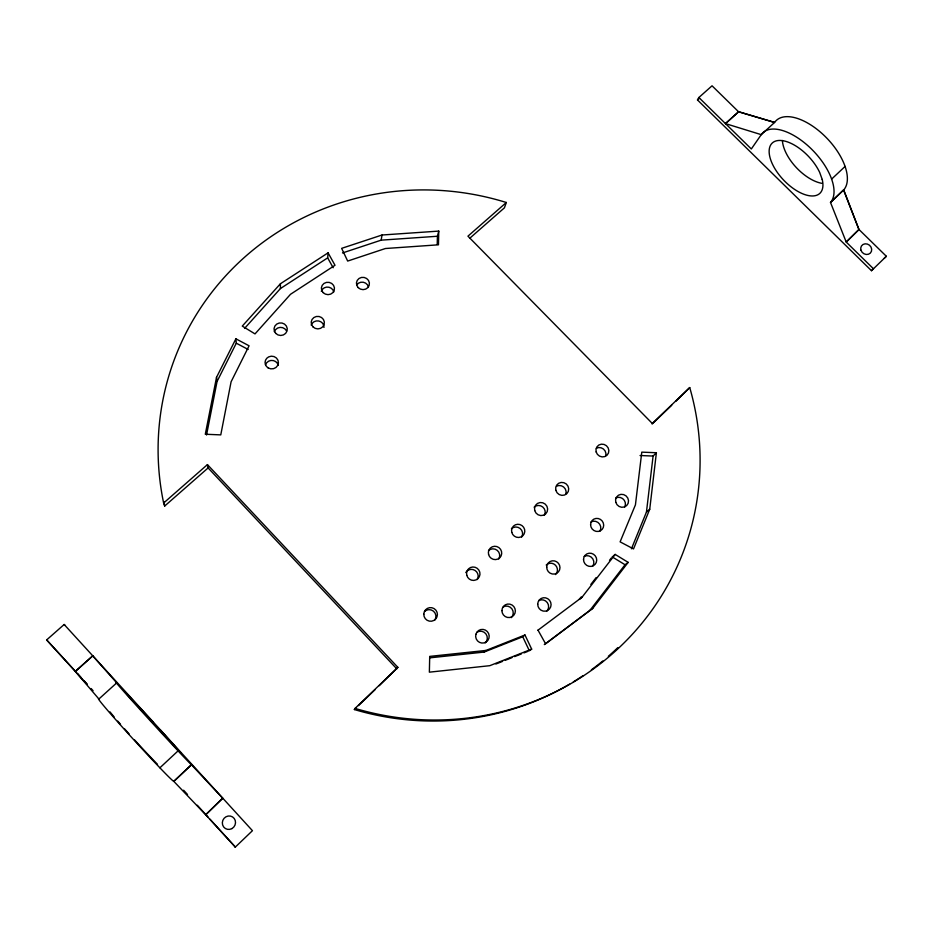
<?xml version="1.0" encoding="UTF-8"?>
<svg xmlns="http://www.w3.org/2000/svg" width="933" height="933" viewBox="0 0 933 933"><rect width="100%" height="100%" fill="white"/><g stroke="black" fill="none" stroke-linecap="round" stroke-linejoin="round"><path stroke-width="1.4" d="M438.755 231.104L438.463 244.808L385.411 248.516L347.671 261.065L341.641 248.353L382.029 235.011L438.755 231.104L437.402 236.259L437.227 244.423M333.163 267.736L327.67 257.87L328.089 252.843L280.413 283.76L242.277 326.107L255.012 333.909L290.525 294.28L335.005 265.275L328.089 252.843M631.431 548.814L646.452 512.065L653.088 456.05L656.389 452.738L641.787 452.143L635.431 504.87L620.107 541.851L633.519 548.931L649.73 509.231L656.389 452.738M342.493 252.96L381.154 240.154L382.029 235.011M206.531 435.011L217.086 381.41L236.282 343.192L235.886 338.819L249.076 345.793L231.092 381.795L220.771 434.883L205.295 434.242L216.514 377.364L235.886 338.819M569.596 684.146A269.614 261.788 21.2 0 1 354.365 709.546L355.065 708.415A272.039 263.981 21.2 0 0 620.795 646.079A272.039 263.981 21.2 0 0 689.732 387.557L652.284 423.454L467.946 236.166L506.339 202.496L504.403 207.849L469.591 238.405M697.487 99.959L698.875 97.51L712.042 85.801L738.586 111.785L774.588 122.445A48.423 24.538 46.5 0 1 824.865 136.171A48.423 24.538 46.5 0 1 843.712 189.935L858.908 229.425L886.35 256.283L871.48 270.698L697.487 99.959L699.505 98.152M379.206 685.732L397.878 667.363L207.429 464.611L163.637 503.027L164.709 506.024L208.106 467.934L207.429 464.611M544.301 644.61L589.924 610.38L625.052 564.757L628.166 562.366L615.174 554.412L613.179 556.056M537.991 630.125L545.583 643.77L592.747 608.374L628.166 562.366M581.084 597.038L579.3 599.336L582.029 597.237L615.174 554.412M590.857 584.42L596.187 577.539M609.517 560.325L611.29 558.027M843.607 190.04L830.498 202.438L846.219 242.055L873.486 268.797L871.48 270.698M244.551 328.428L280.413 288.565L327.67 257.87M689.732 387.557L675.854 401.283M858.908 229.425L846.219 242.055L858.978 229.611L843.549 189.889L830.498 202.438A48.574 24.095 46.5 0 0 811.244 148.825A48.574 24.095 46.5 0 0 761.246 134.655L725.477 123.611L738.633 111.727L774.588 122.445L761.246 134.655L751.333 148.977L698.875 97.51M222.649 798.147L205.703 814.766L235.396 847.129L209.995 819.209M235.209 847.199L252.446 830.685L64.155 624.492L46.65 639.921L86.862 684.122M355.065 708.415L397.878 667.363M354.365 709.546L356.429 707.564M358.505 705.57L375.066 689.697M652.12 424.037L671.725 405.237M884.309 258.219L886.35 256.283M831.618 179.101L845.088 166.436M159.916 767.789L178.051 750.89M98.898 699.004L116.718 682.874L92.752 655.817L75.316 671.433L98.898 699.004A55.968 1.563 47.6 0 0 131.366 737.128A55.968 1.563 47.6 0 0 173.818 781.376L205.703 814.766L222.789 798.298L191.382 764.698L173.818 781.376L191.487 764.815A55.758 0.746 47.5 0 1 149.746 720.218A55.758 0.746 47.5 0 1 116.718 682.874M725.477 123.611L738.586 111.785M75.316 671.433L92.775 655.841M429.751 657.847L484.087 652.074L485.976 650.441L524.964 635L531.67 649.123L529.373 650.779L522.737 636.773L524.964 635M646.452 512.065L649.73 509.231M537.933 630.23L582.029 597.237M589.924 610.38L592.747 608.374M484.087 652.074L522.737 636.773M531.67 649.123L489.79 665.684L429.367 672.168L429.705 656.4L485.976 650.441M495.901 664.004L502.595 661.369M505.278 660.307L511.96 657.66M514.643 656.599L521.337 653.951M524.019 652.89L528.031 651.304M381.154 240.154L437.402 236.259M640.05 455.514L653.088 456.05M236.282 343.192L248.166 349.467M612.176 556.873L625.052 564.757M46.65 639.921L75.631 671.515M64.155 624.492L64.96 625.25M208.106 467.934L396.793 668.856M153.478 722.387L127.121 694.374L180.78 752.978L160.278 729.839M77.567 673.649L81.439 677.906M84.343 681.102L87.259 684.297M91.131 688.554L93.067 690.677M183.614 790.216L187.521 794.508M197.295 805.249L208.036 817.063M216.514 377.364L217.086 381.41M280.413 283.76L280.413 288.565M311.214 325.174A6.543 6.216 6.5 0 1 323.996 327.401M356.733 284.903A6.461 6.099 11 0 1 368.488 286.979M321.314 291.294A6.496 6.134 8 0 1 333.839 291.924M274.384 331.693A6.578 6.251 2.9 0 1 286.489 330.772M265.52 364.768A6.624 6.321 0.8 0 1 278.291 365.363M556.441 486.233A6.589 6.344 40.1 0 1 565.934 493.837M617.856 647.595A269.614 261.788 21.2 0 1 608.339 656.284M602.835 660.937A269.614 261.788 21.2 0 1 591.382 669.812M583.067 675.655A269.614 261.788 21.2 0 1 573.317 681.918M164.709 506.024A269.614 261.788 21.2 0 1 163.87 501.802M596.327 448.248A6.531 6.228 39 0 1 605.762 455.759M615.733 498.024A6.589 6.286 44.6 0 1 624.609 507.144M591.044 521.92A6.624 6.368 46.1 0 1 599.954 531.11M584.198 556.348A6.683 6.438 50 0 1 592.921 565.853M546.202 565.001A6.694 6.496 49.9 0 1 555.497 565.235A6.694 6.496 49.9 0 1 555.567 574.576M538.714 600.595A6.753 6.566 55.8 0 1 546.668 611.372M534.143 507.144A6.624 6.403 40.9 0 1 544.371 515.354M511.424 528.766A6.648 6.473 42.1 0 1 521.699 537.035M488.484 550.61A6.683 6.543 43.8 0 1 498.793 558.937M465.8 572.512A6.718 6.601 46.5 0 1 474.932 570.378A6.718 6.601 46.5 0 1 477.241 579.545M503.295 606.858A6.764 6.624 57.1 0 1 511.237 617.669M477.299 632.014A6.811 6.694 64.1 0 1 485.253 642.93M424.562 611.465A6.788 6.729 59.7 0 1 434.988 619.944M163.637 503.027A272.039 263.981 21.2 0 1 506.339 202.496M821.833 183.323A34.521 17.494 46.5 0 1 782.402 140.498M157.514 764.337A39.909 1.12 47.6 0 1 155.648 762.424L150.038 756.581A39.909 1.12 47.6 0 1 134.504 739.846M129.151 733.968A39.909 1.12 47.6 0 1 124.334 728.591M120.52 724.288A39.909 1.12 47.6 0 1 117.733 721.104M114.153 716.941A39.909 1.12 47.6 0 1 110.047 711.902M822.218 179.463L819.664 172.383A34.638 17.179 46.5 0 0 774.425 141.548A34.638 17.179 46.5 0 0 790.624 186.495A34.638 17.179 46.5 0 0 822.218 179.463M312.952 326.83A6.601 6.263 6.6 0 0 324.089 324.544A6.601 6.263 6.6 0 0 316.322 316.497A6.601 6.263 6.6 0 0 312.952 326.83M358.179 287.597A6.519 6.158 11.1 0 0 369.153 285.393A6.519 6.158 11.1 0 0 361.433 277.451A6.519 6.158 11.1 0 0 358.179 287.597M323.133 292.6A6.554 6.181 8.1 0 0 334.189 290.373A6.554 6.181 8.1 0 0 326.457 282.396A6.554 6.181 8.1 0 0 323.133 292.6M546.703 567.276A6.753 6.543 49.7 0 0 556.709 573.282A6.753 6.543 49.7 0 0 556.616 561.736A6.753 6.543 49.7 0 0 546.703 567.276M511.762 532.37A6.718 6.531 41.9 0 0 522.83 535.717A6.718 6.531 41.9 0 0 519.926 524.556A6.718 6.531 41.9 0 0 511.762 532.37M534.702 510.514A6.683 6.461 40.7 0 0 545.712 513.838A6.683 6.461 40.7 0 0 542.784 502.782A6.683 6.461 40.7 0 0 534.702 510.514M596.164 451.934A6.589 6.274 38.9 0 0 607.01 455.234A6.589 6.274 38.9 0 0 604.036 444.423A6.589 6.274 38.9 0 0 596.164 451.934M475.9 634.277A6.881 6.753 63.5 0 0 484.099 642.895A6.881 6.753 63.5 0 0 487.271 631.513A6.881 6.753 63.5 0 0 475.9 634.277M488.577 554.459A6.753 6.589 43.5 0 0 499.715 557.817A6.753 6.589 43.5 0 0 496.834 546.563A6.753 6.589 43.5 0 0 488.577 554.459M615.768 502.257A6.648 6.344 44.4 0 0 626.684 505.558A6.648 6.344 44.4 0 0 623.652 494.595A6.648 6.344 44.4 0 0 615.768 502.257M466.757 575.253A6.776 6.659 46 0 0 477.953 578.612A6.776 6.659 46 0 0 475.095 567.276A6.776 6.659 46 0 0 466.757 575.253M555.858 490.35A6.648 6.391 39.9 0 0 566.809 493.662A6.648 6.391 39.9 0 0 563.87 482.688A6.648 6.391 39.9 0 0 555.858 490.35M590.589 524.719A6.694 6.414 45.9 0 0 600.455 530.737A6.694 6.414 45.9 0 0 600.385 519.389A6.694 6.414 45.9 0 0 590.589 524.719M501.919 610.59A6.834 6.683 56.6 0 0 511.96 616.76A6.834 6.683 56.6 0 0 512.054 605.016A6.834 6.683 56.6 0 0 501.919 610.59M583.522 559.415A6.741 6.484 49.8 0 0 593.295 565.748A6.741 6.484 49.8 0 0 593.54 554.272A6.741 6.484 49.8 0 0 583.522 559.415M537.711 604.257A6.811 6.624 55.5 0 0 547.729 610.404A6.811 6.624 55.5 0 0 547.753 598.706A6.811 6.624 55.5 0 0 537.711 604.257M275.76 333.408A6.636 6.298 3.1 0 0 286.979 331.11A6.636 6.298 3.1 0 0 279.224 323.028A6.636 6.298 3.1 0 0 275.76 333.408M268.144 367.905A6.683 6.368 1 0 0 278.419 362.844A6.683 6.368 1 0 0 268.669 356.884A6.683 6.368 1 0 0 268.144 367.905M423.792 614.229A6.846 6.788 58.5 0 0 433.868 620.445A6.846 6.788 58.5 0 0 434.113 608.608A6.846 6.788 58.5 0 0 423.792 614.229M860.972 250.242A5.715 5.12 38 0 0 870.291 253.135A5.715 5.12 38 0 0 867.352 244.061A5.715 5.12 38 0 0 860.972 250.242M231.92 828.597A6.823 6.531 -60.1 0 0 232.527 816.911A6.823 6.531 -60.1 0 0 222.334 822.603A6.823 6.531 -60.1 0 0 231.92 828.597"/></g></svg>
